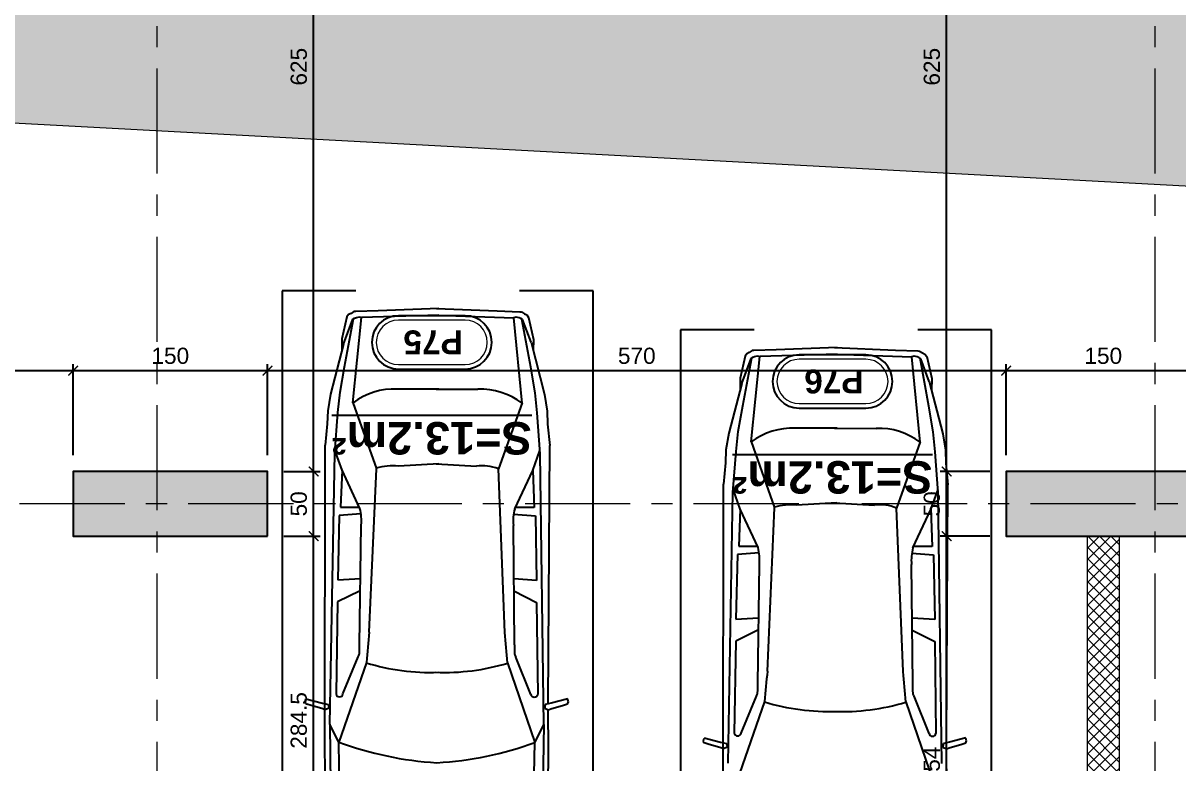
# Model space of a CAD drawing. Header units: centimetres. Extents: x 54080 to 84019, y -57712 to -39496.
# Drawn here: x 56069 to 56960, y -54297 to -53726 of the extents above; entities that cross this region are included whole.
import ezdxf
from ezdxf.enums import TextEntityAlignment as Align

# ---------------------------------------------------------------- set-up
doc = ezdxf.new("R2010")
doc.units = ezdxf.units.CM
doc.header["$LTSCALE"] = 50
doc.header["$MEASUREMENT"] = 0
doc.linetypes.add('AXES', pattern=[2, 1.25, -0.25, 0.25, -0.25])
doc.linetypes.add('CONTINU', pattern=[0])
doc.layers.get('0').update_dxf_attribs({"color": 8})
for name, color, linetype in [('AXES', 10, 'AXES'), ('BETON COUPE', 3, 'CONTINU'), ('BETON TRAME', 252, 'Continuous'), ('COTE 50ème', 1, 'Continuous'), ('FINI', 251, 'Continuous'), ('PILIER', 7, 'Continuous'), ('TEXTE', 7, 'Continuous')]:
    doc.layers.add(name, color=color, linetype=linetype)
for name, color, linetype, lineweight in [('BETON HACHURE', 253, 'Continuous', 13), ('EXISTANT COUPE', 251, 'Continuous', 40), ('MACONNERIE COUPE', 7, 'Continuous', 30)]:
    doc.layers.add(name, color=color, linetype=linetype, lineweight=lineweight)
doc.layers.add('New_2D Drafting - General_Pen_No__4', color=252, linetype='Continuous', lineweight=13, true_color=0x696969)
doc.styles.add('BRMNAMES', font='swisseb.ttf', dxfattribs={"height": 20})
doc.styles.add('RS_TEXT_1.50', font='arial.ttf', dxfattribs={"height": 12.5})
doc.styles.add('RS_TXT_50', font='arial.ttf', dxfattribs={"height": 12.5})
doc.dimstyles.new('RS_50CM_LINEAIRE', dxfattribs={"dimscale": 5, "dimtxt": 12.5, "dimasz": 1.5, "dimexe": 1, "dimexo": 2.5, "dimgap": 1, "dimtad": 1, "dimdec": 1, "dimrnd": 0.5, "dimdsep": 46, "dimtxsty": 'RS_TXT_50', "dimblk1": 'ARCHTICK', "dimblk2": 'ARCHTICK', "dimsah": 1, "dimcen": 2.5, "dimdle": 1, "dimclrt": 4, "dimadec": 0, "dimazin": 2, "dimtfac": 1, "dimtdec": 1, "dimtix": 1, "dimtmove": 2, "dimatfit": 3, "dimfxl": 1, "dimtolj": 1, "dimtzin": 0, "dimarcsym": 0})

# ---------------------------------------------------------------- blocks, each defined once
blk = doc.blocks.new('A$C99aa3423')
at = {"layer": 'AXES', "lineweight": 5, "ltscale": 1.3}
for p, q in [((-30, -4150), (-30, -1058.41)), ((740, -4150), (740, -1058.41)), ((3195, -3235), (-1985, -3235))]:
    blk.add_line(p, q, dxfattribs=at)
blk = doc.blocks.new('_ArchTick')
at = {"color": 0, "linetype": 'ByBlock', "const_width": 0.15}
blk.add_lwpolyline([(-0.5, -0.5), (0.5, 0.5)], dxfattribs=at)
blk = doc.blocks.new('*D913')
at = {"layer": 'COTE 50ème', "color": 0, "lineweight": -2, "ltscale": 0.5, "transparency": 16777216}
for p, q in [((56293.27, -54411.79), (56293.27, -54117.36)), ((56270.17, -54122.36), (56298.27, -54122.36)), ((56187.61, -54406.79), (56298.27, -54406.79))]:
    blk.add_line(p, q, dxfattribs=at)
at = {"layer": 'Defpoints', "color": 0, "ltscale": 0.5, "transparency": 16777216}
for p in [(56257.67, -54122.36), (56293.27, -54122.36), (56175.11, -54406.79)]:
    blk.add_point(p, dxfattribs=at)
at = {"layer": 'COTE 50ème', "color": 0, "lineweight": -2, "ltscale": 0.5, "transparency": 16777216, "xscale": 7.5, "yscale": 7.5, "zscale": 7.5}
for p, rotation in [((56293.27, -54122.36), 90), ((56293.27, -54406.79), 270)]:
    blk.add_blockref('_ArchTick', p, dxfattribs=dict(at, rotation=rotation))
at = {"layer": 'COTE 50ème', "color": 4, "ltscale": 0.5, "transparency": 16777216, "insert": (56281.88, -54264.57), "char_height": 12.5, "attachment_point": 5, "rotation": 90, "style": 'RS_TXT_50'}
blk.add_mtext('\\A1;284.5', dxfattribs=at)
blk = doc.blocks.new('*D914')
at = {"layer": 'COTE 50ème', "color": 0, "lineweight": -2, "ltscale": 0.5, "transparency": 16777216}
for p, q in [((56293.27, -54127.36), (56293.27, -54067.36)), ((56270.17, -54072.36), (56298.27, -54072.36)), ((56270.17, -54122.36), (56298.27, -54122.36))]:
    blk.add_line(p, q, dxfattribs=at)
at = {"layer": 'Defpoints', "color": 0, "ltscale": 0.5, "transparency": 16777216}
for p in [(56257.67, -54072.36), (56293.27, -54072.36), (56257.67, -54122.36)]:
    blk.add_point(p, dxfattribs=at)
at = {"layer": 'COTE 50ème', "color": 0, "lineweight": -2, "ltscale": 0.5, "transparency": 16777216, "xscale": 7.5, "yscale": 7.5, "zscale": 7.5}
for p, rotation in [((56293.27, -54072.36), 90), ((56293.27, -54122.36), 270)]:
    blk.add_blockref('_ArchTick', p, dxfattribs=dict(at, rotation=rotation))
at = {"layer": 'COTE 50ème', "color": 4, "ltscale": 0.5, "transparency": 16777216, "insert": (56281.88, -54097.36), "char_height": 12.5, "attachment_point": 5, "rotation": 90, "style": 'RS_TXT_50'}
blk.add_mtext('\\A1;50', dxfattribs=at)
blk = doc.blocks.new('*D915')
at = {"layer": 'COTE 50ème', "color": 0, "lineweight": -2, "ltscale": 0.5, "transparency": 16777216}
for p, q in [((56293.27, -54077.36), (56293.27, -53442.36)), ((56270.17, -53447.36), (56298.27, -53447.36)), ((56270.17, -54072.36), (56298.27, -54072.36))]:
    blk.add_line(p, q, dxfattribs=at)
at = {"layer": 'Defpoints', "color": 0, "ltscale": 0.5, "transparency": 16777216}
for p in [(56257.67, -53447.36), (56293.27, -53447.36), (56257.67, -54072.36)]:
    blk.add_point(p, dxfattribs=at)
at = {"layer": 'COTE 50ème', "color": 0, "lineweight": -2, "ltscale": 0.5, "transparency": 16777216, "xscale": 7.5, "yscale": 7.5, "zscale": 7.5}
for p, rotation in [((56293.27, -53447.36), 90), ((56293.27, -54072.36), 270)]:
    blk.add_blockref('_ArchTick', p, dxfattribs=dict(at, rotation=rotation))
at = {"layer": 'COTE 50ème', "color": 4, "ltscale": 0.5, "transparency": 16777216, "insert": (56281.88, -53759.86), "char_height": 12.5, "attachment_point": 5, "rotation": 90, "style": 'RS_TXT_50'}
blk.add_mtext('\\A1;625', dxfattribs=at)
blk = doc.blocks.new('*D945')
at = {"layer": 'COTE 50ème', "color": 0, "lineweight": -2, "ltscale": 0.5, "transparency": 16777216}
for p, q in [((56781.81, -54481.36), (56781.81, -54117.36)), ((56815.17, -54122.36), (56776.81, -54122.36)), ((56871.05, -54476.36), (56776.81, -54476.36))]:
    blk.add_line(p, q, dxfattribs=at)
at = {"layer": 'Defpoints', "color": 0, "ltscale": 0.5, "transparency": 16777216}
for p in [(56781.81, -54122.36), (56827.67, -54122.36), (56883.55, -54476.36)]:
    blk.add_point(p, dxfattribs=at)
at = {"layer": 'COTE 50ème', "color": 0, "lineweight": -2, "ltscale": 0.5, "transparency": 16777216, "xscale": 7.5, "yscale": 7.5, "zscale": 7.5}
for p, rotation in [((56781.81, -54122.36), 90), ((56781.81, -54476.36), 270)]:
    blk.add_blockref('_ArchTick', p, dxfattribs=dict(at, rotation=rotation))
at = {"layer": 'COTE 50ème', "color": 4, "ltscale": 0.5, "transparency": 16777216, "insert": (56770.42, -54299.36), "char_height": 12.5, "attachment_point": 5, "rotation": 90, "style": 'RS_TXT_50'}
blk.add_mtext('\\A1;354', dxfattribs=at)
blk = doc.blocks.new('*D946')
at = {"layer": 'COTE 50ème', "color": 0, "lineweight": -2, "ltscale": 0.5, "transparency": 16777216}
for p, q in [((56781.81, -54127.36), (56781.81, -54067.36)), ((56815.17, -54072.36), (56776.81, -54072.36)), ((56815.17, -54122.36), (56776.81, -54122.36))]:
    blk.add_line(p, q, dxfattribs=at)
at = {"layer": 'Defpoints', "color": 0, "ltscale": 0.5, "transparency": 16777216}
for p in [(56781.81, -54072.36), (56827.67, -54072.36), (56827.67, -54122.36)]:
    blk.add_point(p, dxfattribs=at)
at = {"layer": 'COTE 50ème', "color": 0, "lineweight": -2, "ltscale": 0.5, "transparency": 16777216, "xscale": 7.5, "yscale": 7.5, "zscale": 7.5}
for p, rotation in [((56781.81, -54072.36), 90), ((56781.81, -54122.36), 270)]:
    blk.add_blockref('_ArchTick', p, dxfattribs=dict(at, rotation=rotation))
at = {"layer": 'COTE 50ème', "color": 4, "ltscale": 0.5, "transparency": 16777216, "insert": (56770.42, -54097.36), "char_height": 12.5, "attachment_point": 5, "rotation": 90, "style": 'RS_TXT_50'}
blk.add_mtext('\\A1;50', dxfattribs=at)
blk = doc.blocks.new('*D947')
at = {"layer": 'COTE 50ème', "color": 0, "lineweight": -2, "ltscale": 0.5, "transparency": 16777216}
for p, q in [((56781.81, -54077.36), (56781.81, -53442.36)), ((56930.17, -53447.36), (56776.81, -53447.36)), ((56815.17, -54072.36), (56776.81, -54072.36))]:
    blk.add_line(p, q, dxfattribs=at)
at = {"layer": 'Defpoints', "color": 0, "ltscale": 0.5, "transparency": 16777216}
for p in [(56781.81, -53447.36), (56942.67, -53447.36), (56827.67, -54072.36)]:
    blk.add_point(p, dxfattribs=at)
at = {"layer": 'COTE 50ème', "color": 0, "lineweight": -2, "ltscale": 0.5, "transparency": 16777216, "xscale": 7.5, "yscale": 7.5, "zscale": 7.5}
for p, rotation in [((56781.81, -53447.36), 90), ((56781.81, -54072.36), 270)]:
    blk.add_blockref('_ArchTick', p, dxfattribs=dict(at, rotation=rotation))
at = {"layer": 'COTE 50ème', "color": 4, "ltscale": 0.5, "transparency": 16777216, "insert": (56770.42, -53759.86), "char_height": 12.5, "attachment_point": 5, "rotation": 90, "style": 'RS_TXT_50'}
blk.add_mtext('\\A1;625', dxfattribs=at)
blk = doc.blocks.new('*D1097')
at = {"layer": 'COTE 50ème', "color": 0, "lineweight": -2, "ltscale": 0.5, "transparency": 16777216}
for p, q in [((55697.67, -53994.51), (56112.67, -53994.51)), ((55702.67, -54004.86), (55702.67, -53989.51)), ((56107.67, -54059.86), (56107.67, -53989.51))]:
    blk.add_line(p, q, dxfattribs=at)
at = {"layer": 'Defpoints', "color": 0, "ltscale": 0.5, "transparency": 16777216}
for p in [(56107.67, -53994.51), (55702.67, -54017.36), (56107.67, -54072.36)]:
    blk.add_point(p, dxfattribs=at)
at = {"layer": 'COTE 50ème', "color": 0, "lineweight": -2, "ltscale": 0.5, "transparency": 16777216, "xscale": 7.5, "yscale": 7.5, "zscale": 7.5, "rotation": 180}
blk.add_blockref('_ArchTick', (55702.67, -53994.51), dxfattribs=at)
at = {"layer": 'COTE 50ème', "color": 0, "lineweight": -2, "ltscale": 0.5, "transparency": 16777216, "xscale": 7.5, "yscale": 7.5, "zscale": 7.5}
blk.add_blockref('_ArchTick', (56107.67, -53994.51), dxfattribs=at)
at = {"layer": 'COTE 50ème', "color": 4, "ltscale": 0.5, "transparency": 16777216, "insert": (55905.17, -53983.13), "char_height": 12.5, "attachment_point": 5, "style": 'RS_TXT_50'}
blk.add_mtext('\\A1;405', dxfattribs=at)
blk = doc.blocks.new('*D1098')
at = {"layer": 'COTE 50ème', "color": 0, "lineweight": -2, "ltscale": 0.5, "transparency": 16777216}
for p, q in [((56102.67, -53994.51), (56262.67, -53994.51)), ((56107.67, -54059.86), (56107.67, -53989.51)), ((56257.67, -54059.86), (56257.67, -53989.51))]:
    blk.add_line(p, q, dxfattribs=at)
at = {"layer": 'Defpoints', "color": 0, "ltscale": 0.5, "transparency": 16777216}
for p in [(56257.67, -53994.51), (56107.67, -54072.36), (56257.67, -54072.36)]:
    blk.add_point(p, dxfattribs=at)
at = {"layer": 'COTE 50ème', "color": 0, "lineweight": -2, "ltscale": 0.5, "transparency": 16777216, "xscale": 7.5, "yscale": 7.5, "zscale": 7.5, "rotation": 180}
blk.add_blockref('_ArchTick', (56107.67, -53994.51), dxfattribs=at)
at = {"layer": 'COTE 50ème', "color": 0, "lineweight": -2, "ltscale": 0.5, "transparency": 16777216, "xscale": 7.5, "yscale": 7.5, "zscale": 7.5}
blk.add_blockref('_ArchTick', (56257.67, -53994.51), dxfattribs=at)
at = {"layer": 'COTE 50ème', "color": 4, "ltscale": 0.5, "transparency": 16777216, "insert": (56182.67, -53983.13), "char_height": 12.5, "attachment_point": 5, "style": 'RS_TXT_50'}
blk.add_mtext('\\A1;150', dxfattribs=at)
blk = doc.blocks.new('*D1099')
at = {"layer": 'COTE 50ème', "color": 0, "lineweight": -2, "ltscale": 0.5, "transparency": 16777216}
for p, q in [((56252.67, -53994.51), (56832.67, -53994.51)), ((56257.67, -54059.86), (56257.67, -53989.51)), ((56827.67, -54059.86), (56827.67, -53989.51))]:
    blk.add_line(p, q, dxfattribs=at)
at = {"layer": 'Defpoints', "color": 0, "ltscale": 0.5, "transparency": 16777216}
for p in [(56827.67, -53994.51), (56257.67, -54072.36), (56827.67, -54072.36)]:
    blk.add_point(p, dxfattribs=at)
at = {"layer": 'COTE 50ème', "color": 0, "lineweight": -2, "ltscale": 0.5, "transparency": 16777216, "xscale": 7.5, "yscale": 7.5, "zscale": 7.5, "rotation": 180}
blk.add_blockref('_ArchTick', (56257.67, -53994.51), dxfattribs=at)
at = {"layer": 'COTE 50ème', "color": 0, "lineweight": -2, "ltscale": 0.5, "transparency": 16777216, "xscale": 7.5, "yscale": 7.5, "zscale": 7.5}
blk.add_blockref('_ArchTick', (56827.67, -53994.51), dxfattribs=at)
at = {"layer": 'COTE 50ème', "color": 4, "ltscale": 0.5, "transparency": 16777216, "insert": (56542.67, -53983.13), "char_height": 12.5, "attachment_point": 5, "style": 'RS_TXT_50'}
blk.add_mtext('\\A1;570', dxfattribs=at)
blk = doc.blocks.new('*D1100')
at = {"layer": 'COTE 50ème', "color": 0, "lineweight": -2, "ltscale": 0.5, "transparency": 16777216}
for p, q in [((56822.67, -53994.51), (56982.67, -53994.51)), ((56827.67, -54059.86), (56827.67, -53989.51)), ((56977.67, -54059.86), (56977.67, -53989.51))]:
    blk.add_line(p, q, dxfattribs=at)
at = {"layer": 'Defpoints', "color": 0, "ltscale": 0.5, "transparency": 16777216}
for p in [(56977.67, -53994.51), (56827.67, -54072.36), (56977.67, -54072.36)]:
    blk.add_point(p, dxfattribs=at)
at = {"layer": 'COTE 50ème', "color": 0, "lineweight": -2, "ltscale": 0.5, "transparency": 16777216, "xscale": 7.5, "yscale": 7.5, "zscale": 7.5, "rotation": 180}
blk.add_blockref('_ArchTick', (56827.67, -53994.51), dxfattribs=at)
at = {"layer": 'COTE 50ème', "color": 0, "lineweight": -2, "ltscale": 0.5, "transparency": 16777216, "xscale": 7.5, "yscale": 7.5, "zscale": 7.5}
blk.add_blockref('_ArchTick', (56977.67, -53994.51), dxfattribs=at)
at = {"layer": 'COTE 50ème', "color": 4, "ltscale": 0.5, "transparency": 16777216, "insert": (56902.67, -53983.13), "char_height": 12.5, "attachment_point": 5, "style": 'RS_TXT_50'}
blk.add_mtext('\\A1;150', dxfattribs=at)
blk = doc.blocks.new('*D1391')
at = {"layer": 'COTE 50ème', "color": 0, "lineweight": -2, "ltscale": 0.5, "transparency": 16777216}
for p, q in [((54463.32, -54276.36), (54454.07, -54370.55)), ((59272.58, -54838.72), (54449.58, -54365.08)), ((59276.37, -54749.02), (59267.12, -54843.21))]:
    blk.add_line(p, q, dxfattribs=at)
at = {"layer": 'Defpoints', "color": 0, "ltscale": 0.5, "transparency": 16777216}
for p in [(54464.54, -54263.92), (54454.56, -54365.57), (59277.59, -54736.58)]:
    blk.add_point(p, dxfattribs=at)
at = {"layer": 'COTE 50ème', "color": 0, "lineweight": -2, "ltscale": 0.5, "transparency": 16777216, "xscale": 7.5, "yscale": 7.5, "zscale": 7.5}
for p, rotation in [((54454.56, -54365.57), 174.3913441652517), ((59267.61, -54838.23), 354.3913441652516)]:
    blk.add_blockref('_ArchTick', p, dxfattribs=dict(at, rotation=rotation))
at = {"layer": 'COTE 50ème', "color": 4, "ltscale": 0.5, "transparency": 16777216, "insert": (56862.19, -54590.57), "char_height": 12.5, "attachment_point": 5, "rotation": 354.39134, "style": 'RS_TXT_50'}
blk.add_mtext('\\A1;4836', dxfattribs=at)
blk = doc.blocks.new('PILIER')
at = {"color": 252}
blk.add_lwpolyline([(1.563, 1.2), (-1.437, 1.2, 1), (-1.437, -1.2), (1.563, -1.2, 1), (1.563, 1.2, -1)], format="xyb", dxfattribs=at)
at = {"color": 10, "lineweight": 20}
blk.add_lwpolyline([(1.563, 1), (-1.437, 1, 1), (-1.437, -1), (1.563, -1, 1)], format="xyb", close=True, dxfattribs=at)
at = {"color": 7, "style": 'BRMNAMES'}
blk.add_attdef('PILIER_TEXTE', text='', height=1.076, dxfattribs=at).set_placement((0, 0), align=Align.MIDDLE_CENTER)

msp = doc.modelspace()

# ---------------------------------------------------------------- hatches: boundary and pattern name
at = {"layer": 'BETON HACHURE', "transparency": 33554585}
h = msp.add_hatch(dxfattribs=at)
h.set_pattern_fill('ANSI37', color=256, scale=50, angle=270, style=0)
h.set_pattern_definition([(315, (861.459, 19655.393), (4.4194174, 4.4194174), []), (45, (861.459, 19655.393), (-4.4194174, 4.4194174), [])])
h.paths.add_polyline_path([(56357.67, -51847.22), (56382.67, -51847.22), (56382.67, -52172.22), (56357.67, -52172.22)], flags=0)
h.paths.add_polyline_path([(56357.67, -51847.22), (56382.67, -51847.22), (56382.67, -52172.22), (56357.67, -52172.22)], flags=0)
h.paths.add_polyline_path([(58537.67, -51987.36), (58537.67, -52037.36), (58617.67, -52037.36), (58617.67, -51987.36)], flags=0)
h.paths.add_polyline_path([(58157.67, -51987.36), (58157.67, -52037.36), (58237.67, -52037.36), (58237.67, -51987.36)], flags=0)
edge = h.paths.add_edge_path(flags=0)
edge.add_arc((58197.67, -50672.36), 40, 0, 360)
edge = h.paths.add_edge_path(flags=0)
edge.add_arc((58197.67, -49997.36), 40, 0, 360)
edge = h.paths.add_edge_path(flags=0)
edge.add_arc((58197.67, -51272.36), 40, 0, 360)
h.paths.add_polyline_path([(59277.67, -49527.22), (54853.83, -49527.22), (54464.54, -54263.92), (59277.59, -54736.58), (59277.67, -54713.51)])
edge = h.paths.add_edge_path(flags=0)
edge.add_arc((58197.67, -51272.36), 40, 0, 360)
h.paths.add_polyline_path([(56982.67, -49552.22), (56982.67, -49972.36), (57007.67, -49972.36), (57007.67, -49552.22), (58577.68, -49552.22), (58577.67, -50022.36), (58617.67, -50022.36), (58617.67, -49552.22), (59247.67, -49552.22), (59247.67, -51282.36), (58617.67, -51282.36), (58617.67, -50647.36), (58577.67, -50647.36), (58577.67, -51312.36), (59247.67, -51312.36), (59247.67, -52057.36), (58577.67, -52057.36), (58577.67, -53447.36), (58617.67, -53447.36), (58617.67, -52087.36), (59247.67, -52087.36), (59247.67, -54709.01), (58245.17, -54610.07), (58245.17, -54122.36), (58220.17, -54122.36), (58220.17, -54607.62), (56915.17, -54479.46), (56915.17, -54122.36), (56890.17, -54122.36), (56890.17, -54477.01), (55702.67, -54360.39), (55702.67, -54122.36), (55652.67, -54122.36), (55652.67, -54355.48), (54491.47, -54241.45), (54666.86, -52107.36), (54872.67, -52107.36), (54872.67, -52057.36), (54670.97, -52057.36), (54672.82, -52037.36), (54872.67, -52037.36), (54872.67, -51987.36), (54676.72, -51987.36), (54733.43, -51297.36), (54872.67, -51297.36), (54872.67, -51247.36), (54737.54, -51247.36), (54782.74, -50697.36), (54872.67, -50697.36), (54872.67, -50647.36), (54786.85, -50647.36), (54876.86, -49552.22), (55655.17, -49552.22), (55655.17, -49972.36), (55680.17, -49972.36), (55680.17, -49552.22)], flags=16)
h.paths.add_polyline_path([(58157.67, -51232.36), (58157.67, -51312.36), (58237.67, -51312.36), (58237.67, -51232.36)], flags=0)
at = {"layer": 'BETON TRAME', "transparency": 33554559}
h = msp.add_hatch(color=256, dxfattribs=at)
h.dxf.hatch_style = 1
h.paths.add_polyline_path([(57437.67, -52797.36), (57472.67, -52797.36), (57472.67, -53447.36), (57437.67, -53447.36), (57437.67, -53272.36), (56977.67, -53272.36), (56977.67, -53447.36), (56942.67, -53447.36), (56942.67, -52797.36), (56977.67, -52797.36), (56977.67, -53232.36), (57187.67, -53232.36), (57187.67, -52902.36), (57227.67, -52902.36), (57227.67, -53232.36), (57437.67, -53232.36)])
h.paths.add_polyline_path([(58307.67, -54122.36), (58307.67, -54072.36), (58157.67, -54072.36), (58157.67, -54122.36)])
h.paths.add_polyline_path([(57587.67, -54122.36), (57587.67, -54072.36), (57437.67, -54072.36), (57437.67, -54122.36)])
h.paths.add_polyline_path([(56977.67, -54122.36), (56977.67, -54072.36), (56827.67, -54072.36), (56827.67, -54122.36)])
h.paths.add_polyline_path([(56257.67, -54122.36), (56257.67, -54072.36), (56107.67, -54072.36), (56107.67, -54122.36)])
h.paths.add_polyline_path([(56257.67, -53447.36), (56257.67, -53397.36), (56107.67, -53397.36), (56107.67, -53447.36)])
h.paths.add_polyline_path([(58307.67, -53447.36), (58307.67, -53397.36), (58157.67, -53397.36), (58157.67, -53447.36)])
h.paths.add_polyline_path([(58307.67, -52847.36), (58307.67, -52797.36), (58157.67, -52797.36), (58157.67, -52847.36)])
h.paths.add_polyline_path([(56257.67, -52847.36), (56257.67, -52797.36), (56107.67, -52797.36), (56107.67, -52847.36)])
h.paths.add_polyline_path([(56257.67, -52107.36), (56257.67, -52057.36), (56107.67, -52057.36), (56107.67, -52107.36)])
h.paths.add_polyline_path([(58157.67, -52057.36), (58157.67, -52107.36), (58307.67, -52107.36), (58307.67, -52057.36)])
h.paths.add_polyline_path([(57492.67, -52107.36), (57492.67, -52057.36), (57367.67, -52057.36), (57367.67, -52107.36)])
h.paths.add_polyline_path([(57047.67, -52107.36), (57047.67, -52057.36), (56922.67, -52057.36), (56922.67, -52107.36)])
h.paths.add_polyline_path([(57072.67, -52057.36), (57047.67, -52057.36), (57047.67, -52562.36), (57072.67, -52562.36)])
h.paths.add_polyline_path([(57367.67, -52057.36), (57342.67, -52057.36), (57342.67, -52562.36), (57367.67, -52562.36)])
at = {"layer": 'New_2D Drafting - General_Pen_No__4', "linetype": 'Continuous', "lineweight": 0, "true_color": 0xc7c8ca, "transparency": 33554546}
h = msp.add_hatch(color=9, dxfattribs=at)
edge = h.paths.add_edge_path()
edge.add_line((59247.67, -53474.77), (59247.67, -52087.36))
edge.add_line((59247.67, -52087.36), (58657.67, -52087.36))
edge.add_line((58657.67, -52087.36), (58657.67, -53253.16))
edge.add_arc((58307.67, -53253.16), 350, -93.08046, 0, ccw=False)
edge.add_line((58288.86, -53602.65), (58283.86, -53602.39))
edge.add_arc((58302.67, -53252.89), 350, 180, 266.91954, ccw=False)
edge.add_line((57952.67, -53252.89), (57952.67, -50634.86))
edge.add_arc((57492.67, -50634.86), 460, 0, 90)
edge.add_line((57492.67, -50174.86), (55707.67, -50174.86))
edge.add_arc((55707.67, -50634.86), 460, 90, 180)
edge.add_line((55247.67, -50634.86), (55247.67, -53323.54))
edge.add_arc((55707.67, -53323.54), 460, 180, 266.91954)
edge.add_line((55682.95, -53782.88), (57784.07, -53895.95))
edge.add_line((57784.07, -53895.95), (58492.95, -53934.1))
edge.add_arc((58611.23, -53278.74), 665.95, 259.76948, 342.88134)
edge = h.paths.add_edge_path(flags=16)
edge.add_line((57263.86, -53547.49), (55898.86, -53474.03))
edge.add_arc((55917.67, -53124.54), 350, 180, 266.91954, ccw=False)
edge.add_line((55567.67, -53124.54), (55567.67, -50844.86))
edge.add_arc((55917.67, -50844.86), 350, 90, 180, ccw=False)
edge.add_line((55917.67, -50494.86), (57282.67, -50494.86))
edge.add_arc((57282.67, -50844.86), 350, 0, 90, ccw=False)
edge.add_line((57632.67, -50844.86), (57632.67, -53198))
edge.add_arc((57282.67, -53198), 350, -93.08046, 0, ccw=False)

# ---------------------------------------------------------------- linework, layer by layer
at = {"layer": 'BETON COUPE', "lineweight": 5}
msp.add_lwpolyline([(58220.17, -54607.62), (56915.17, -54479.46), (56915.17, -54122.36), (56890.17, -54122.36), (56890.17, -54477.01), (55702.67, -54360.39), (55702.67, -54122.36), (55652.67, -54122.36), (55652.67, -54355.48), (54491.47, -54241.45), (54666.86, -52107.36), (54872.67, -52107.36), (54872.67, -52057.36), (54670.97, -52057.36), (54672.62, -52037.35), (54872.67, -52037.36), (54872.67, -51987.36), (54676.72, -51987.36), (54733.43, -51297.36), (54872.67, -51297.36), (54872.67, -51247.36)], dxfattribs=at)
at = {"layer": 'BETON COUPE'}
for points in [[(56257.67, -54122.36), (56257.67, -54072.36), (56107.67, -54072.36), (56107.67, -54122.36)], [(56977.67, -54122.36), (56977.67, -54072.36), (56827.67, -54072.36), (56827.67, -54122.36)]]:
    msp.add_lwpolyline(points, close=True, dxfattribs=at)
at = {"layer": 'EXISTANT COUPE', "lineweight": 5}
msp.add_lwpolyline([(59247.67, -53474.77), (59247.67, -52087.36), (58657.67, -52087.36), (58657.67, -53253.16, -0.43005), (58288.86, -53602.65), (58283.86, -53602.39, -0.398553), (57952.67, -53252.89), (57952.67, -50634.86, 0.414214), (57492.67, -50174.86), (55707.67, -50174.86, 0.414214), (55247.67, -50634.86), (55247.67, -53323.54, 0.398553), (55682.95, -53782.88), (57784.07, -53895.95), (58492.95, -53934.1, 0.379424), (59247.67, -53474.77)], format="xyb", close=True, dxfattribs=at)
at = {"layer": 'FINI'}
for p, q in [((56325.89, -53932.85), (56269.05, -53932.85)), ((56269.05, -53932.85), (56269.05, -54416.01)), ((56509.05, -53932.85), (56452.21, -53932.85)), ((56509.05, -54416.01), (56509.05, -53932.85)), ((56320.32, -53951.24), (56318.97, -53953.08)), ((56322.14, -53950.3), (56320.32, -53951.24)), ((56324.41, -53948.91), (56322.14, -53950.3)), ((56325.78, -53948.89), (56324.41, -53948.91)), ((56343.06, -53948.26), (56325.78, -53948.89)), ((56390.02, -53951.73), (56330.32, -53953.54)), ((56390.03, -53946.44), (56343.06, -53948.26)), ((56388.06, -53951.73), (56447.75, -53953.78)), ((56388.07, -53946.43), (56435.03, -53948.45)), ((56435.03, -53948.45), (56452.31, -53949.15)), ((56452.31, -53949.15), (56453.68, -53949.17)), ((56453.68, -53949.17), (56455.94, -53950.58)), ((56455.94, -53950.58), (56457.76, -53951.52)), ((56457.76, -53951.52), (56459.1, -53953.37)), ((56318.97, -53953.08), (56315.04, -53970.04)), ((56316.45, -53974.14), (56323.56, -53954.86)), ((56317.1, -53991.51), (56324.08, -53954.5)), ((56323.56, -53954.86), (56324.92, -53953.93)), ((56323.61, -54019.31), (56330.32, -53953.54)), ((56324.92, -53953.93), (56326.29, -53953.46)), ((56326.29, -53953.46), (56328.57, -53952.98)), ((56328.57, -53952.98), (56330.32, -53953.54)), ((56449.5, -53953.23), (56447.75, -53953.78)), ((56454.19, -54019.58), (56447.75, -53953.78)), ((56451.78, -53953.72), (56449.5, -53953.23)), ((56453.15, -53954.2), (56451.78, -53953.72)), ((56454.5, -53955.13), (56453.15, -53954.2)), ((56460.81, -53991.81), (56453.98, -53954.77)), ((56461.1, -53972.61), (56454.5, -53955.13)), ((56459.1, -53953.37), (56462.96, -53970.35)), ((56315.04, -53970.04), (56315.14, -53979.17)), ((56633.18, -53963.03), (56576.34, -53963.03)), ((56576.34, -53963.03), (56576.34, -54446.19)), ((56816.34, -53963.03), (56759.5, -53963.03)), ((56816.34, -54446.19), (56816.34, -53963.03)), ((56316.45, -53974.14), (56306.35, -54012.66)), ((56461.1, -53972.61), (56471.47, -54013)), ((56462.96, -53970.35), (56462.83, -53979.34)), ((56631.7, -53979.08), (56629.43, -53980.48)), ((56633.07, -53979.07), (56631.7, -53979.08)), ((56650.35, -53978.43), (56633.07, -53979.07)), ((56697.32, -53976.61), (56650.35, -53978.43)), ((56695.36, -53976.61), (56742.32, -53978.63)), ((56742.32, -53978.63), (56759.6, -53979.33)), ((56626.26, -53983.26), (56622.33, -54000.22)), ((56623.74, -54004.32), (56630.85, -53985.04)), ((56624.39, -54021.69), (56631.37, -53984.68)), ((56627.61, -53981.41), (56626.26, -53983.26)), ((56629.43, -53980.48), (56627.61, -53981.41)), ((56630.85, -53985.04), (56632.21, -53984.11)), ((56630.9, -54049.48), (56637.61, -53983.71)), ((56632.21, -53984.11), (56633.58, -53983.64)), ((56633.58, -53983.64), (56635.86, -53983.15)), ((56635.86, -53983.15), (56637.61, -53983.71)), ((56697.31, -53981.91), (56637.61, -53983.71)), ((56695.35, -53981.91), (56755.04, -53983.96)), ((56756.79, -53983.4), (56755.04, -53983.96)), ((56761.48, -54049.75), (56755.04, -53983.96)), ((56759.07, -53983.9), (56756.79, -53983.4)), ((56760.44, -53984.37), (56759.07, -53983.9)), ((56759.6, -53979.33), (56760.97, -53979.35)), ((56761.79, -53985.31), (56760.44, -53984.37)), ((56760.97, -53979.35), (56763.23, -53980.76)), ((56768.1, -54021.98), (56761.27, -53984.95)), ((56768.39, -54002.78), (56761.79, -53985.31)), ((56763.23, -53980.76), (56765.05, -53981.7)), ((56765.05, -53981.7), (56766.39, -53983.55)), ((56766.39, -53983.55), (56770.25, -54000.52)), ((56313.65, -54011.21), (56317.1, -53991.51)), ((56464.17, -54011.52), (56460.81, -53991.81)), ((56623.74, -54004.32), (56613.65, -54042.84)), ((56622.33, -54000.22), (56622.43, -54009.34)), ((56768.39, -54002.78), (56778.76, -54043.18)), ((56770.25, -54000.52), (56770.12, -54009.52)), ((56306.35, -54012.66), (56304.21, -54025.49)), ((56311.99, -54026.77), (56313.65, -54011.21)), ((56389.9, -54008.82), (56357.79, -54008.76)), ((56387.94, -54008.82), (56420.05, -54008.88)), ((56465.77, -54027.09), (56464.17, -54011.52)), ((56471.47, -54013), (56473.56, -54025.84)), ((56323.62, -54019.17), (56341.75, -54070.25)), ((56454.18, -54019.44), (56435.84, -54070.44)), ((56620.95, -54041.39), (56624.39, -54021.69)), ((56771.47, -54041.7), (56768.1, -54021.98)), ((56304.21, -54025.49), (56303.86, -54035.55)), ((56309.59, -54058.35), (56311.99, -54026.77)), ((56468.04, -54058.68), (56465.77, -54027.09)), ((56473.56, -54025.84), (56473.87, -54035.9)), ((56303.86, -54035.55), (56302.21, -54052.03)), ((56473.87, -54035.9), (56475.45, -54052.39)), ((56619.29, -54056.95), (56620.95, -54041.39)), ((56697.19, -54039), (56665.08, -54038.93)), ((56695.23, -54038.99), (56727.34, -54039.06)), ((56613.65, -54042.84), (56611.5, -54055.66)), ((56630.91, -54049.34), (56649.04, -54100.43)), ((56761.47, -54049.61), (56743.13, -54100.62)), ((56773.06, -54057.27), (56771.47, -54041.7)), ((56778.76, -54043.18), (56780.85, -54056.01)), ((56302.01, -54286.6), (56302.21, -54052.03)), ((56305.92, -54267.35), (56309.59, -54058.35)), ((56315.23, -54071.26), (56309.78, -54055.84)), ((56462.35, -54071.56), (56467.86, -54056.17)), ((56470.85, -54267.69), (56468.04, -54058.68)), ((56474.3, -54251.28), (56475.45, -54052.39)), ((56611.5, -54055.66), (56611.15, -54065.73)), ((56616.89, -54088.53), (56619.29, -54056.95)), ((56775.33, -54088.85), (56773.06, -54057.27)), ((56780.85, -54056.01), (56781.16, -54066.08)), ((56389.8, -54066.34), (56358.73, -54068.16)), ((56387.8, -54066.34), (56418.87, -54068.29)), ((56611.15, -54065.73), (56609.5, -54082.2)), ((56781.16, -54066.08), (56782.74, -54082.56)), ((56315.23, -54071.26), (56314.11, -54099.9)), ((56328.96, -54100.99), (56315.23, -54071.26)), ((56336.18, -54196.48), (56341.75, -54070.25)), ((56440.88, -54196.69), (56435.84, -54070.44)), ((56448.5, -54101.24), (56462.35, -54071.56)), ((56462.35, -54071.56), (56463.36, -54100.2)), ((56609.31, -54316.77), (56609.5, -54082.2)), ((56622.52, -54101.43), (56617.08, -54086.02)), ((56781.59, -54281.46), (56782.74, -54082.56)), ((56613.21, -54297.53), (56616.89, -54088.53)), ((56769.65, -54101.74), (56775.15, -54086.35)), ((56778.14, -54297.87), (56775.33, -54088.85)), ((56314.11, -54099.9), (56328.34, -54099.93)), ((56463.36, -54100.2), (56449, -54100.18)), ((56622.52, -54101.43), (56621.4, -54130.07)), ((56636.25, -54131.16), (56622.52, -54101.43)), ((56643.47, -54226.65), (56649.04, -54100.43)), ((56697.09, -54096.52), (56666.02, -54098.34)), ((56695.1, -54096.52), (56726.16, -54098.47)), ((56748.17, -54226.87), (56743.13, -54100.62)), ((56755.79, -54131.41), (56769.65, -54101.74)), ((56769.65, -54101.74), (56770.65, -54130.38)), ((56313.03, -54106.26), (56311.87, -54156.12)), ((56329.81, -54105.1), (56313.03, -54106.26)), ((56447.63, -54105.34), (56464.4, -54106.57)), ((56464.4, -54106.57), (56465.36, -54156.43)), ((56328.74, -54206.01), (56329.99, -54113.72)), ((56448.28, -54206.26), (56447.42, -54113.96)), ((56621.4, -54130.07), (56635.63, -54130.1)), ((56770.65, -54130.38), (56756.29, -54130.35)), ((56620.32, -54136.44), (56619.16, -54186.29)), ((56637.1, -54135.27), (56620.32, -54136.44)), ((56754.92, -54135.52), (56771.7, -54136.75)), ((56771.7, -54136.75), (56772.65, -54186.61)), ((56636.03, -54236.19), (56637.28, -54143.9)), ((56755.58, -54236.43), (56754.71, -54144.14)), ((56311.87, -54156.12), (56329.43, -54155.12)), ((56465.36, -54156.43), (56447.81, -54155.36)), ((56329.3, -54164.4), (56311.83, -54173.09)), ((56447.89, -54164.64), (56465.33, -54173.41)), ((56311.83, -54173.09), (56310.62, -54244.16)), ((56465.33, -54173.41), (56466.24, -54244.48)), ((56619.16, -54186.29), (56636.72, -54185.3)), ((56772.65, -54186.61), (56755.1, -54185.54)), ((56636.59, -54194.58), (56619.12, -54203.27)), ((56755.18, -54194.82), (56772.62, -54203.58)), ((56619.12, -54203.27), (56617.92, -54274.34)), ((56772.62, -54203.58), (56773.53, -54274.66)), ((56315.93, -54244.17), (56327.66, -54215.55)), ((56460.94, -54244.47), (56449.33, -54215.81)), ((56334.01, -54219.81), (56312.67, -54281.29)), ((56442.95, -54220.04), (56464.04, -54281.61)), ((56623.22, -54274.35), (56634.95, -54245.73)), ((56768.23, -54274.65), (56756.62, -54245.98)), ((56286.77, -54250.24), (56287.36, -54247.98)), ((56287.22, -54251.61), (56286.77, -54250.24)), ((56288.13, -54252.08), (56287.22, -54251.61)), ((56287.26, -54247.96), (56300.02, -54251.3)), ((56291.32, -54253.03), (56288.13, -54252.08)), ((56299.52, -54255.4), (56291.32, -54253.03)), ((56300.02, -54251.3), (56304.58, -54252.26)), ((56305.01, -54255.01), (56302.25, -54256.35)), ((56302.34, -54251.79), (56302.35, -54251.28)), ((56304.58, -54252.26), (56305.02, -54254.09)), ((56305.02, -54254.09), (56305.01, -54255.01)), ((56472.06, -54252.26), (56471.62, -54254.09)), ((56471.62, -54254.09), (56471.63, -54255.01)), ((56471.63, -54255.01), (56474.39, -54256.35)), ((56476.62, -54251.3), (56472.06, -54252.26)), ((56474.3, -54251.79), (56474.3, -54251.28)), ((56489.39, -54247.96), (56476.62, -54251.3)), ((56477.12, -54255.4), (56485.33, -54253.03)), ((56485.33, -54253.03), (56488.52, -54252.08)), ((56488.52, -54252.08), (56489.43, -54251.61)), ((56489.87, -54250.24), (56489.28, -54247.98)), ((56489.43, -54251.61), (56489.87, -54250.24)), ((56641.31, -54249.99), (56619.96, -54311.47)), ((56750.24, -54250.21), (56771.33, -54311.78)), ((56302.25, -54256.35), (56299.52, -54255.4)), ((56474.67, -54286.95), (56474.35, -54256.35)), ((56474.39, -54256.35), (56477.12, -54255.4)), ((56305.92, -54267.35), (56306.43, -54314.44)), ((56312.67, -54281.29), (56305.92, -54267.73)), ((56464.04, -54281.61), (56470.84, -54268.08)), ((56470.85, -54267.69), (56470.14, -54314.78)), ((56314.55, -54396.93), (56312.67, -54281.29)), ((56461.68, -54397.23), (56464.04, -54281.61)), ((56594.07, -54280.41), (56594.66, -54278.16)), ((56594.51, -54281.79), (56594.07, -54280.41)), ((56595.42, -54282.26), (56594.51, -54281.79)), ((56594.55, -54278.13), (56607.31, -54281.47)), ((56607.31, -54281.47), (56611.88, -54282.44)), ((56609.64, -54281.96), (56609.64, -54281.46)), ((56783.91, -54281.47), (56779.35, -54282.44)), ((56781.59, -54281.96), (56781.59, -54281.46)), ((56796.68, -54278.13), (56783.91, -54281.47)), ((56795.81, -54282.26), (56796.72, -54281.79)), ((56797.16, -54280.41), (56796.57, -54278.16)), ((56796.72, -54281.79), (56797.16, -54280.41)), ((56302.34, -54316.31), (56302.01, -54286.6)), ((56474.23, -54316.67), (56474.67, -54286.95)), ((56598.61, -54283.21), (56595.42, -54282.26)), ((56606.81, -54285.58), (56598.61, -54283.21)), ((56609.55, -54286.53), (56606.81, -54285.58)), ((56612.3, -54285.18), (56609.55, -54286.53)), ((56611.88, -54282.44), (56612.31, -54284.27)), ((56612.31, -54284.27), (56612.3, -54285.18)), ((56779.35, -54282.44), (56778.92, -54284.27)), ((56778.92, -54284.27), (56778.92, -54285.18)), ((56778.92, -54285.18), (56781.68, -54286.53)), ((56781.97, -54317.13), (56781.64, -54286.53)), ((56781.68, -54286.53), (56784.42, -54285.58)), ((56784.42, -54285.58), (56792.62, -54283.21)), ((56792.62, -54283.21), (56795.81, -54282.26))]:
    msp.add_line(p, q, dxfattribs=at)
for centre, major_axis, ratio, start_param, end_param in [((56355.71, -54062.08), (-0.57, 53.36), 1, -0.04965, 0.632628), ((56421.91, -54062.22), (-0.48, 53.36), 1, -0.656582, 0.025696), ((56663, -54092.26), (-0.57, 53.36), 1, -0.04965, 0.632628), ((56729.2, -54092.4), (-0.48, 53.36), 1, -0.656582, 0.025696), ((56354.38, -54112.09), (-0.78, -44.14), 1, 3.06056, 3.452838), ((56423.03, -54112.23), (-1.25, -44.24), 0.85675, 2.830193, 3.284587), ((56295.28, -54110.13), (-0.83, 34.89), 1, 4.585523, 4.953624), ((56482.14, -54110.52), (-0.82, -34.89), 1, 4.466762, 4.834863), ((56661.67, -54142.27), (-0.78, -44.14), 1, 3.06056, 3.452838), ((56730.32, -54142.41), (-1.25, -44.24), 0.85675, 2.830193, 3.284587), ((56602.57, -54140.31), (-0.83, 34.89), 1, 4.585523, 4.953624), ((56789.44, -54140.7), (-0.82, -34.89), 1, 4.466762, 4.834863), ((57424.39, -54309.45), (-1069.03, 232.64), 1, 0.110836, 0.132256), ((55352.21, -54305.16), (-48.28, 1092.99), 1, -1.537057, -1.515637), ((56248.62, -54208.5), (-0.77, -80.15), 0.999999, 1.522288, 1.611465), ((56528.39, -54209.07), (-2.06, -80.13), 1, 4.702988, 4.792166), ((56316.97, -54209.77), (-10.66, 5.81), 1, 3.144817, 3.358791), ((56460.03, -54210.07), (-1.35, 12.07), 1, 1.736829, 1.950804), ((56383.57, -54057.74), (-1.6, -169.78), 1, -0.287391, 0.04404), ((56394.06, -54057.76), (-0.75, -169.79), 1, -0.03434, 0.297091), ((57731.68, -54339.62), (-1069.03, 232.64), 1, 0.110836, 0.132256), ((55659.51, -54335.33), (-48.28, 1092.99), 1, -1.537057, -1.515637), ((56555.91, -54238.67), (-0.77, -80.15), 0.999999, 1.522288, 1.611465), ((56835.68, -54239.25), (-2.06, -80.13), 1, 4.702988, 4.792166), ((56313.28, -54243.64), (-0.88, 2.56), 1, 1.435807, 4.182632), ((56463.59, -54243.95), (-0.88, 2.56), 1, 1.435807, 4.182632), ((56624.27, -54239.95), (-10.66, 5.81), 1, 3.144817, 3.358791), ((56767.32, -54240.25), (-1.35, 12.07), 1, 1.736829, 1.950804), ((56690.87, -54087.92), (-1.6, -169.78), 1, -0.287391, 0.04404), ((56701.35, -54087.94), (-0.75, -169.79), 1, -0.03434, 0.297091), ((56396.51, -54094.76), (-230.33, 30.21), 0.871542, 1.314587, 1.649297), ((56380.98, -54094.73), (-230.45, -29.26), 0.871538, 1.492296, 1.827005), ((56620.57, -54273.81), (-0.88, 2.56), 1, 1.435807, 4.182632), ((56770.88, -54274.12), (-0.88, 2.56), 1, 1.435807, 4.182632)]:
    msp.add_ellipse(centre, major_axis=major_axis, ratio=ratio, start_param=start_param, end_param=end_param, dxfattribs=at)

# ---------------------------------------------------------------- block references
at = {"layer": 'MACONNERIE COUPE', "lineweight": 5, "ltscale": 0.5}
msp.add_blockref('A$C99aa3423', (56202.67, -50862.36), dxfattribs=at)
at = {"layer": 'PILIER', "xscale": 17.145, "yscale": 17.145, "zscale": 17.145, "rotation": 180}
for p, values in [((56385.55, -53972.68), {'PILIER_TEXTE': 'P75'}), ((56694.8, -54002.86), {'PILIER_TEXTE': 'P76'})]:
    msp.add_blockref('PILIER', p, dxfattribs=at).add_auto_attribs(values)

# ---------------------------------------------------------------- texts
at = {"layer": 'TEXTE', "char_height": 25, "width": 958.4363, "attachment_point": 5, "rotation": 180, "style": 'RS_TEXT_1.50'}
for insert in [(56384.46, -54046.54), (56693.71, -54076.72)]:
    msp.add_mtext('{\\fArial|b1|i0|c0|p34;\\LS=13.2m²}', dxfattribs=dict(at, insert=insert))

# ---------------------------------------------------------------- dimensions: what is measured, and where the dimension line sits
at = {"layer": 'COTE 50ème', "ltscale": 0.5}
for base, p1, p2, picture, middle in [((56293.27, -53447.36), (56257.67, -54072.36), (56257.67, -53447.36), '*D915', (56281.88, -53759.86)), ((56781.81, -53447.36), (56827.67, -54072.36), (56942.67, -53447.36), '*D947', (56770.42, -53759.86)), ((56293.27, -54072.36), (56257.67, -54122.36), (56257.67, -54072.36), '*D914', (56281.88, -54097.36)), ((56781.81, -54072.36), (56827.67, -54122.36), (56827.67, -54072.36), '*D946', (56770.42, -54097.36)), ((56293.27, -54122.36), (56175.11, -54406.79), (56257.67, -54122.36), '*D913', (56281.88, -54264.57)), ((56781.81, -54122.36), (56883.55, -54476.36), (56827.67, -54122.36), '*D945', (56770.42, -54299.36))]:
    dim = msp.add_linear_dim(base=base, p1=p1, p2=p2, angle=90, dimstyle='RS_50CM_LINEAIRE', dxfattribs=at)
    dim.commit()
    dim.dimension.update_dxf_attribs({"geometry": picture, "text_midpoint": middle})
for base, p1, p2, picture, middle in [((56107.67, -53994.51), (55702.67, -54017.36), (56107.67, -54072.36), '*D1097', (55905.17, -53983.13)), ((56257.67, -53994.51), (56107.67, -54072.36), (56257.67, -54072.36), '*D1098', (56182.67, -53983.13)), ((56827.67, -53994.51), (56257.67, -54072.36), (56827.67, -54072.36), '*D1099', (56542.67, -53983.13)), ((56977.67, -53994.51), (56827.67, -54072.36), (56977.67, -54072.36), '*D1100', (56902.67, -53983.13))]:
    dim = msp.add_linear_dim(base=base, p1=p1, p2=p2, dimstyle='RS_50CM_LINEAIRE', dxfattribs=at)
    dim.commit()
    dim.dimension.update_dxf_attribs({"geometry": picture, "text_midpoint": middle})
dim = msp.add_aligned_dim(p1=(59277.59, -54736.58), p2=(54464.54, -54263.92), distance=102.14, dimstyle='RS_50CM_LINEAIRE', dxfattribs=at)
dim.commit()
dim.dimension.update_dxf_attribs({"geometry": '*D1391', "text_midpoint": (56862.19, -54590.57)})

doc.saveas('drawing.dxf')
